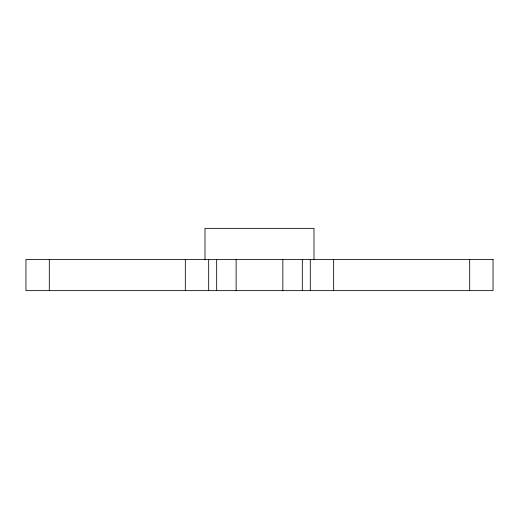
<?xml version="1.0" encoding="UTF-8"?>
<svg xmlns="http://www.w3.org/2000/svg" width="519" height="519" viewBox="0 0 519 519"><rect width="100%" height="100%" fill="white"/><g stroke="black" fill="none" stroke-linecap="round" stroke-linejoin="round"><path stroke-width="0.78" d="M469.695 259.5L469.695 290.64M333.652 259.5L333.652 290.64M313.989 259.5L313.989 228.36L204.992 228.36L204.992 259.5M310.297 259.5L310.297 290.64M302.305 259.5L302.305 290.64M282.842 259.5L282.842 290.64M236.132 259.5L236.132 290.64M216.67 259.5L216.67 290.64M208.677 259.5L208.677 290.64M185.322 259.5L185.322 290.64M49.305 259.5L49.305 290.64M493.05 259.5L25.95 259.5L25.95 290.64L493.05 290.64L493.05 259.5"/></g></svg>
